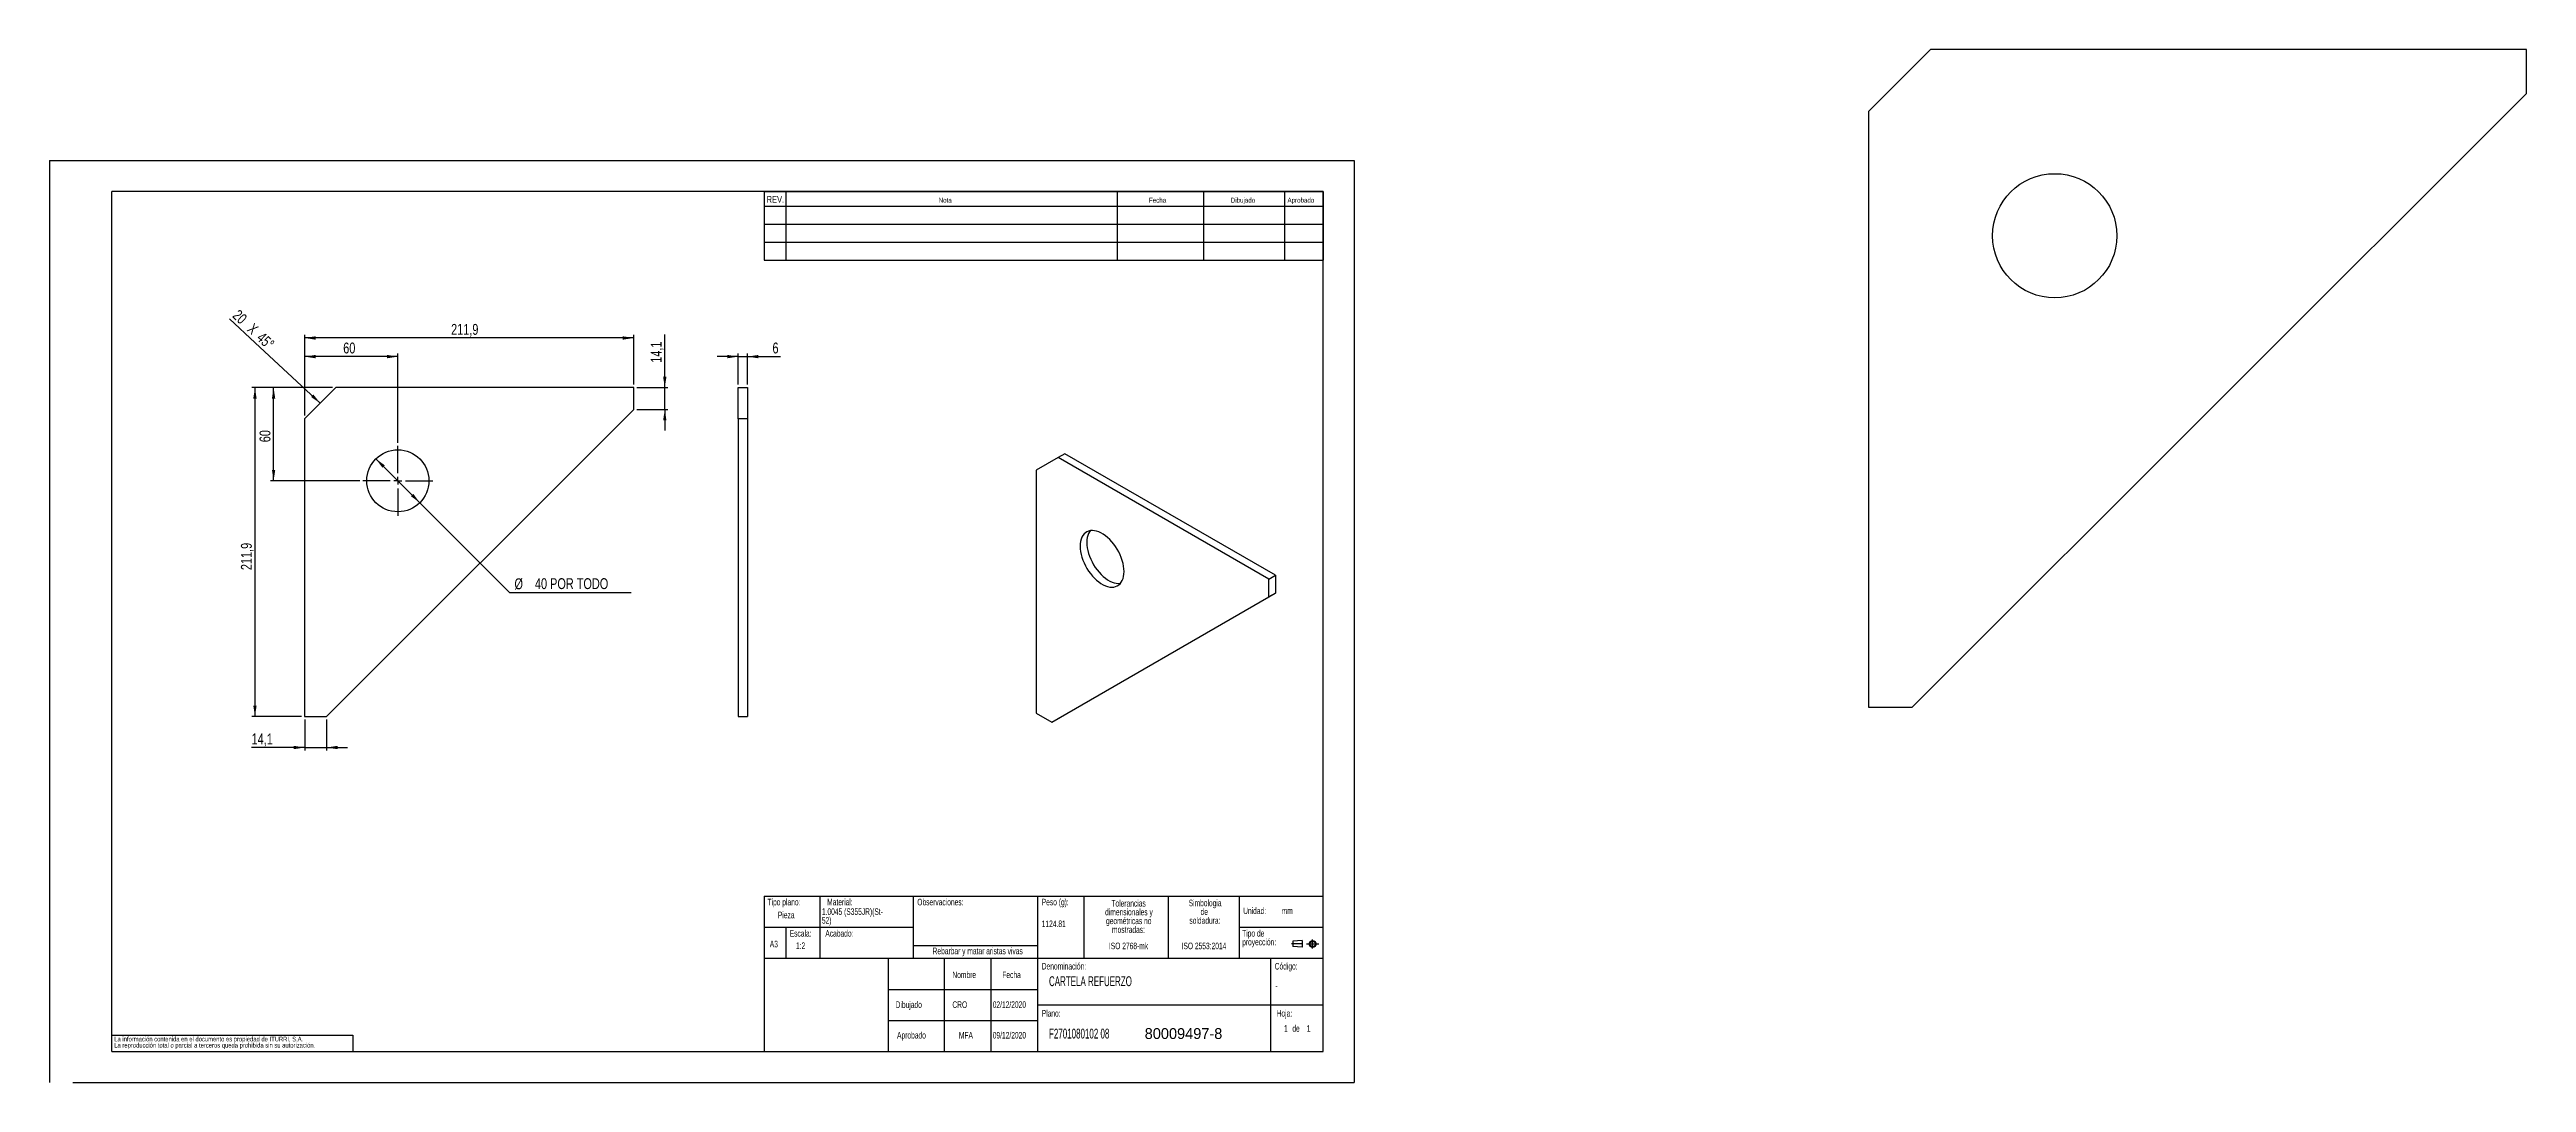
# Model space of a CAD drawing. Extents: x 0 to 2826, y 0 to 813.
# Drawn here: x 0 to 797, y 0 to 333 of the extents above.
import ezdxf

# ---------------------------------------------------------------- set-up
doc = ezdxf.new("R2010")
doc.units = 0
doc.linetypes.add('SLD-CENTRADA-TRAZOS-LARGOS', pattern=[19.05, 15.24, -1.27, 1.27, -1.27])
doc.linetypes.add('SLD-CONTINUA', pattern=[0])
doc.layers.get('0').update_dxf_attribs({"linetype": 'CONTINUOUS'})
doc.layers.add('FORMATO', color=7, linetype='SLD-CONTINUA')
doc.layers.add('SLD-0', color=179, linetype='SLD-CONTINUA')
doc.styles.add('SLDTEXTSTYLE0', font='TXT', dxfattribs={"width": 0.605})
doc.styles.add('SLDTEXTSTYLE1', font='TXT', dxfattribs={"width": 0.75})
doc.dimstyles.new('SLDDIMSTYLE0', dxfattribs={"dimtxt": 3.5, "dimasz": 3.5, "dimexe": 0, "dimexo": 0.0625, "dimgap": 0.875, "dimtad": 1, "dimdec": 1, "dimlfac": 2, "dimrnd": 1e-09, "dimzin": 12, "dimdsep": 46, "dimtxsty": 'SLDTEXTSTYLE1', "dimsah": 1, "dimcen": 0.09, "dimadec": 0, "dimazin": 0, "dimtfac": 1, "dimtdec": 1, "dimtofl": 0, "dimtmove": 0, "dimatfit": 3, "dimfxl": 1, "dimtolj": 1, "dimtzin": 12, "dimarcsym": 0})
doc.dimstyles.new('SLDDIMSTYLE1', dxfattribs={"dimtxt": 3.5, "dimasz": 3.5, "dimexe": 0, "dimexo": 0.0625, "dimgap": 0.875, "dimtad": 1, "dimdec": 1, "dimlfac": 2, "dimrnd": 1e-09, "dimzin": 12, "dimdsep": 46, "dimtxsty": 'SLDTEXTSTYLE1', "dimsah": 1, "dimcen": 0.09, "dimadec": 0, "dimazin": 0, "dimtfac": 1, "dimtdec": 1, "dimtmove": 0, "dimatfit": 0, "dimfxl": 1, "dimtolj": 1, "dimtzin": 12, "dimarcsym": 0})
doc.dimstyles.new('SLDDIMSTYLE2', dxfattribs={"dimtxt": 3.5, "dimasz": 3.5, "dimexe": 0, "dimexo": 0.0625, "dimgap": 0.875, "dimtad": 0, "dimtih": 1, "dimtoh": 1, "dimdec": 6, "dimlfac": 2, "dimrnd": 1e-09, "dimzin": 12, "dimdsep": 46, "dimtxsty": 'SLDTEXTSTYLE1', "dimsah": 1, "dimcen": 0, "dimadec": 0, "dimazin": 0, "dimtfac": 1, "dimtdec": 1, "dimtmove": 0, "dimatfit": 3, "dimfxl": 1, "dimtolj": 1, "dimtzin": 12, "dimarcsym": 0})

# ---------------------------------------------------------------- blocks, each defined once
blk = doc.blocks.new('BLOQUE3')
at = {"color": 7, "linetype": 'SLD-CENTRADA-TRAZOS-LARGOS'}
for p, q in [((397.92, 130.06), (394.8, 130.06)), ((398.88, 130.02), (402.16, 130.02)), ((400.52, 128.85), (400.52, 131.19))]:
    blk.add_line(p, q, dxfattribs=at)
at = {"color": 7, "linetype": 'SLD-CONTINUA'}
for p, q in [((397.68, 130.95), (395.23, 130.77)), ((395.23, 130.77), (395.23, 129.34)), ((397.68, 129.16), (395.23, 129.34)), ((397.68, 130.95), (397.68, 129.16))]:
    blk.add_line(p, q, dxfattribs=at)
for radius in [0.892, 0.713]:
    blk.add_circle((400.52, 130.02), radius, dxfattribs=at)
blk = doc.blocks.new('SW_NOTE_0')
at = {"layer": 'SLD-0', "color": 0, "attachment_point": 2, "style": 'SLDTEXTSTYLE0'}
for s, insert, char_height in [('dimensionales y', (7.54, -0.09), 2.1167), ('Tolerancias', (7.41, 2.73), 2.1167), ('geométricas no', (7.46, -2.92), 2.1167), ('mostradas:', (7.38, -5.74), 2.117)]:
    blk.add_mtext(s, dxfattribs=dict(at, insert=insert, char_height=char_height))
blk = doc.blocks.new('SW_NOTE_0_1')
at = {"layer": 'SLD-0', "color": 0, "attachment_point": 1, "style": 'SLDTEXTSTYLE0'}
for s, insert, char_height in [('Tipo de', (0, 2.73), 2.117), ('proyección:', (0, -0.09), 2.1167)]:
    blk.add_mtext(s, dxfattribs=dict(at, insert=insert, char_height=char_height))
blk = doc.blocks.new('SW_NOTE_0_2')
at = {"layer": 'SLD-0', "color": 0, "char_height": 2.117, "attachment_point": 2, "style": 'SLDTEXTSTYLE0'}
for s, insert in [('Simbologia', (7.11, 2.73)), ('de', (6.84, -0.09)), ('soldadura:', (7.06, -2.92))]:
    blk.add_mtext(s, dxfattribs=dict(at, insert=insert))
blk = doc.blocks.new('SW_NOTE_0_3')
at = {"layer": 'SLD-0', "color": 0, "attachment_point": 1, "style": 'SLDTEXTSTYLE0'}
for s, insert, char_height in [('52)', (0, -0.09), 2.117), ('1.0045 (S355JR)(St-', (0, 2.73), 2.1167)]:
    blk.add_mtext(s, dxfattribs=dict(at, insert=insert, char_height=char_height))
blk = doc.blocks.new('SW_NOTE_0_4')
at = {"layer": 'SLD-0', "color": 0, "char_height": 1.5, "attachment_point": 1, "style": 'SLDTEXTSTYLE1'}
for s, insert in [('La información contenida en el documento es propiedad de ITURRI, S.A.', (0, 1.93)), ('La reproducción total o parcial a terceros queda prohibida sin su autorización.', (0, -0.07))]:
    blk.add_mtext(s, dxfattribs=dict(at, insert=insert))
blk = doc.blocks.new('SW_NOTE_0_5')
at = {"layer": 'SLD-0', "color": 0, "attachment_point": 2, "style": 'SLDTEXTSTYLE0'}
for s, insert, char_height in [('dimensionales y', (7.54, -0.09), 2.1167), ('Tolerancias', (7.41, 2.73), 2.1167), ('geométricas no', (7.46, -2.92), 2.1167), ('mostradas:', (7.38, -5.74), 2.117)]:
    blk.add_mtext(s, dxfattribs=dict(at, insert=insert, char_height=char_height))
blk = doc.blocks.new('SW_NOTE_0_6')
at = {"layer": 'SLD-0', "color": 0, "attachment_point": 1, "style": 'SLDTEXTSTYLE0'}
for s, insert, char_height in [('Tipo de', (0, 2.73), 2.117), ('proyección:', (0, -0.09), 2.1167)]:
    blk.add_mtext(s, dxfattribs=dict(at, insert=insert, char_height=char_height))
blk = doc.blocks.new('SW_NOTE_0_7')
at = {"layer": 'SLD-0', "color": 0, "char_height": 2.117, "attachment_point": 2, "style": 'SLDTEXTSTYLE0'}
for s, insert in [('Simbologia', (7.11, 2.73)), ('de', (6.84, -0.09)), ('soldadura:', (7.06, -2.92))]:
    blk.add_mtext(s, dxfattribs=dict(at, insert=insert))
blk = doc.blocks.new('SW_NOTE_0_8')
at = {"layer": 'SLD-0', "color": 0, "attachment_point": 1, "style": 'SLDTEXTSTYLE0'}
for s, insert, char_height in [('52)', (0, -0.09), 2.117), ('1.0045 (S355JR)(St-', (0, 2.73), 2.1167)]:
    blk.add_mtext(s, dxfattribs=dict(at, insert=insert, char_height=char_height))
blk = doc.blocks.new('SW_NOTE_0_9')
at = {"layer": 'SLD-0', "color": 0, "char_height": 1.5, "attachment_point": 1, "style": 'SLDTEXTSTYLE1'}
for s, insert in [('La información contenida en el documento es propiedad de ITURRI, S.A.', (0, 1.93)), ('La reproducción total o parcial a terceros queda prohibida sin su autorización.', (0, -0.07))]:
    blk.add_mtext(s, dxfattribs=dict(at, insert=insert))
blk = doc.blocks.new('_D')
at = {"layer": 'FORMATO', "color": 7, "transparency": 16777216}
for p, q in [((82.13, 214.84), (82.13, 240.84)), ((188.05, 239.84), (82.13, 239.84)), ((188.05, 224.84), (188.05, 240.84))]:
    blk.add_line(p, q, dxfattribs=at)
for points in [[(82.13, 239.84), (85.63, 239.3), (85.63, 240.38)], [(188.05, 239.84), (184.55, 240.38), (184.55, 239.3)]]:
    blk.add_solid(points, dxfattribs=at)
at = {"layer": 'FORMATO', "color": 7, "transparency": 16777216, "insert": (129.27, 244.36), "char_height": 3.5, "attachment_point": 1, "style": 'SLDTEXTSTYLE1'}
blk.add_mtext('211,9', dxfattribs=at)
blk = doc.blocks.new('_D_1')
at = {"layer": 'FORMATO', "color": 7, "transparency": 16777216}
for p, q in [((82.13, 214.84), (82.13, 234.84)), ((112.13, 233.84), (82.13, 233.84)), ((112.13, 206.09), (112.13, 234.84))]:
    blk.add_line(p, q, dxfattribs=at)
for points in [[(82.13, 233.84), (85.63, 233.3), (85.63, 234.38)], [(112.13, 233.84), (108.63, 234.38), (108.63, 233.3)]]:
    blk.add_solid(points, dxfattribs=at)
at = {"layer": 'FORMATO', "color": 7, "transparency": 16777216, "insert": (94.54, 238.36), "char_height": 3.5, "attachment_point": 1, "style": 'SLDTEXTSTYLE1'}
blk.add_mtext('60', dxfattribs=at)
blk = doc.blocks.new('_D_2')
at = {"layer": 'FORMATO', "color": 7, "transparency": 16777216}
for p, q in [((91.13, 223.84), (65.13, 223.84)), ((66.13, 223.84), (66.13, 117.91)), ((81.13, 117.91), (65.13, 117.91))]:
    blk.add_line(p, q, dxfattribs=at)
for points in [[(66.13, 223.84), (65.59, 220.34), (66.66, 220.34)], [(66.13, 117.91), (66.66, 121.41), (65.59, 121.41)]]:
    blk.add_solid(points, dxfattribs=at)
at = {"layer": 'FORMATO', "color": 7, "transparency": 16777216, "insert": (61.61, 165.06), "char_height": 3.5, "attachment_point": 1, "rotation": 90, "style": 'SLDTEXTSTYLE1'}
blk.add_mtext('211,9', dxfattribs=at)
blk = doc.blocks.new('_D_3')
at = {"layer": 'FORMATO', "color": 7, "transparency": 16777216}
for p, q in [((91.13, 223.84), (71.13, 223.84)), ((72.13, 193.84), (72.13, 223.84)), ((99.88, 193.84), (71.13, 193.84))]:
    blk.add_line(p, q, dxfattribs=at)
for points in [[(72.13, 223.84), (71.59, 220.34), (72.66, 220.34)], [(72.13, 193.84), (72.66, 197.34), (71.59, 197.34)]]:
    blk.add_solid(points, dxfattribs=at)
at = {"layer": 'FORMATO', "color": 7, "transparency": 16777216, "insert": (67.61, 206.26), "char_height": 3.5, "attachment_point": 1, "rotation": 90, "style": 'SLDTEXTSTYLE1'}
blk.add_mtext('60', dxfattribs=at)
blk = doc.blocks.new('_D_4')
at = {"layer": 'FORMATO', "color": 7, "transparency": 16777216}
for p, q in [((82.13, 116.91), (82.13, 106.91)), ((89.2, 116.91), (89.2, 106.91)), ((82.13, 107.91), (65.05, 107.91)), ((82.13, 107.91), (89.2, 107.91)), ((89.2, 107.91), (95.93, 107.91))]:
    blk.add_line(p, q, dxfattribs=at)
for points in [[(82.13, 107.91), (78.63, 108.45), (78.63, 107.38)], [(89.2, 107.91), (92.7, 107.38), (92.7, 108.45)]]:
    blk.add_solid(points, dxfattribs=at)
at = {"layer": 'FORMATO', "color": 7, "transparency": 16777216, "insert": (65.05, 112.43), "char_height": 3.5, "attachment_point": 1, "style": 'SLDTEXTSTYLE1'}
blk.add_mtext('14,1', dxfattribs=at)
blk = doc.blocks.new('_D_5')
at = {"layer": 'FORMATO', "color": 7, "transparency": 16777216}
for p, q in [((198.05, 223.84), (198.05, 240.92)), ((189.05, 223.84), (199.05, 223.84)), ((198.05, 216.77), (198.05, 223.84)), ((189.05, 216.77), (199.05, 216.77)), ((198.05, 216.77), (198.05, 210.04))]:
    blk.add_line(p, q, dxfattribs=at)
for points in [[(198.05, 223.84), (198.59, 227.34), (197.52, 227.34)], [(198.05, 216.77), (197.52, 213.27), (198.59, 213.27)]]:
    blk.add_solid(points, dxfattribs=at)
at = {"layer": 'FORMATO', "color": 7, "transparency": 16777216, "insert": (193.54, 231.87), "char_height": 3.5, "attachment_point": 1, "rotation": 90, "style": 'SLDTEXTSTYLE1'}
blk.add_mtext('14,1', dxfattribs=at)
blk = doc.blocks.new('SW_CHAMFER_DIMENSION_0')
at = {"layer": 'FORMATO', "color": 0}
for p, q in [((8.27, -7.69), (0, 0)), ((29.17, -27.12), (8.27, -7.69))]:
    blk.add_line(p, q, dxfattribs=at)
blk.add_solid([(29.17, -27.12), (26.97, -24.34), (26.24, -25.13)], dxfattribs=at)
at = {"layer": 'FORMATO', "color": 0, "char_height": 3.5, "attachment_point": 1, "rotation": 317.06837, "style": 'SLDTEXTSTYLE1'}
for s, insert in [('20', (3.07, 3.3)), ('X', (7.82, -1.11)), ('45°', (10.84, -3.92))]:
    blk.add_mtext(s, dxfattribs=dict(at, insert=insert))
blk = doc.blocks.new('_D_6')
at = {"layer": 'FORMATO', "transparency": 16777216}
for p, q in [((105.05, 200.91), (119.2, 186.77)), ((119.2, 186.77), (148.08, 157.88)), ((148.08, 157.88), (187.22, 157.88))]:
    blk.add_line(p, q, dxfattribs=at)
for points in [[(105.05, 200.91), (107.15, 198.06), (107.91, 198.82)], [(119.2, 186.77), (117.1, 189.63), (116.34, 188.87)]]:
    blk.add_solid(points, dxfattribs=at)
at = {"layer": 'FORMATO', "transparency": 16777216, "char_height": 3.5, "attachment_point": 1, "style": 'SLDTEXTSTYLE1'}
for s, insert in [('%%c', (149.67, 162.4)), ('40 POR TODO', (156.26, 162.45))]:
    blk.add_mtext(s, dxfattribs=dict(at, insert=insert))
blk = doc.blocks.new('SW_CENTERMARKSYMBOL_0')
at = {"layer": 'FORMATO', "color": 0}
for p, q in [((0, 2.5), (0, 11.25)), ((-2.5, 0), (-11.25, 0)), ((0, 0), (-1.25, 0)), ((0, 0), (0, 1.25)), ((0, 0), (0, -1.25)), ((0, 0), (1.25, 0)), ((2.5, 0), (11.25, 0)), ((0, -2.5), (0, -11.25))]:
    blk.add_line(p, q, dxfattribs=at)
blk = doc.blocks.new('_D_7')
at = {"layer": 'FORMATO', "color": 7, "transparency": 16777216}
for p, q in [((221.69, 233.84), (214.96, 233.84)), ((221.69, 224.84), (221.69, 234.84)), ((221.69, 233.84), (224.69, 233.84)), ((224.69, 224.84), (224.69, 234.84)), ((224.69, 233.84), (235.3, 233.84))]:
    blk.add_line(p, q, dxfattribs=at)
for points in [[(221.69, 233.84), (218.19, 234.38), (218.19, 233.3)], [(224.69, 233.84), (228.19, 233.3), (228.19, 234.38)]]:
    blk.add_solid(points, dxfattribs=at)
at = {"layer": 'FORMATO', "color": 7, "transparency": 16777216, "insert": (232.72, 238.36), "char_height": 3.5, "attachment_point": 1, "style": 'SLDTEXTSTYLE1'}
blk.add_mtext('6', dxfattribs=at)

msp = doc.modelspace()

# ---------------------------------------------------------------- linework, layer by layer
at = {"color": 7, "linetype": 'SLD-CONTINUA'}
for p, q in [((605.4932406, 332.77314635), (585.49324104, 312.77315053)), ((797.35111126, 332.77314635), (605.4932406, 332.77314635)), ((797.35111126, 318.63102051), (797.35111126, 332.77314635)), ((585.49324104, 312.77315053), (585.49324104, 120.91528545)), ((599.6353762, 120.91528545), (797.35111126, 318.63102051)), ((0, 297), (420, 297)), ((0, 297), (0, -0.00134922)), ((420, 297), (420, 0)), ((410, 287), (20, 287)), ((20, 10), (20, 287)), ((410, 10), (410, 287)), ((92.12502046, 223.84339103), (82.12502069, 213.84339312)), ((188.0539558, 223.84339103), (92.12502046, 223.84339103)), ((188.0539558, 216.77232811), (188.0539558, 223.84339103)), ((221.69178849, 223.84339103), (224.69178852, 223.84339103)), ((221.69178849, 213.84339312), (221.69178849, 223.84339103)), ((224.69178852, 223.84339103), (224.69178852, 213.84339312)), ((89.19608827, 117.91446058), (188.0539558, 216.77232811)), ((82.12502069, 213.84339312), (82.12502069, 117.91446058)), ((224.69178852, 213.84339312), (221.69178849, 213.84339312)), ((221.69178849, 213.84339312), (221.69178849, 117.91446058)), ((224.69178852, 213.84339312), (224.69178852, 117.91446058)), ((324.69279588, 201.34745589), (317.62172823, 197.26408994)), ((326.81411624, 202.57206807), (324.69279588, 201.34745589)), ((392.52479657, 162.18887541), (324.69279588, 201.34745589)), ((394.64611693, 163.41348759), (326.81411624, 202.57206807)), ((317.62172823, 197.26408994), (317.62172823, 118.93420148)), ((392.52479657, 162.18887541), (394.64611693, 163.41348759)), ((392.52479657, 156.41506395), (392.52479657, 162.18887541)), ((394.64611693, 163.41348759), (394.64611693, 157.63967613)), ((322.62172806, 116.04776302), (392.52479657, 156.41506395)), ((324.74304843, 117.2723752), (394.64611693, 157.63967613)), ((394.64611693, 157.63967613), (392.52479657, 156.41506395)), ((585.49324104, 120.91528545), (599.6353762, 120.91528545)), ((82.12502069, 117.91446058), (89.19608827, 117.91446058)), ((221.69178849, 117.91446058), (224.69178852, 117.91446058)), ((317.62172823, 118.93420148), (322.62172806, 116.04776302)), ((322.62172806, 116.04776302), (324.74304843, 117.2723752)), ((230, 60), (410, 60)), ((230, 60), (230, 10)), ((20, 10), (410, 10)), ((7.53061837, 0), (420, 0))]:
    msp.add_line(p, q, dxfattribs=at)
at = {"color": 7, "linetype": 'SLD-CONTINUA', "flags": 128}
for points in [[(345.90599884, 164.60510916), (345.86972094, 165.45213366), (345.76125339, 166.33235775), (345.58171572, 167.23673965), (345.33294395, 168.15600644), (345.01749586, 169.08072405), (344.63860623, 170.00140221), (344.2001631, 170.9085933), (343.70666302, 171.79299119), (343.16317414, 172.64551948), (342.57527302, 173.45742271), (341.94898929, 174.22038351), (341.29075034, 174.92656667), (340.60731285, 175.56872562), (339.905689, 176.14026324), (339.19307535, 176.63532768), (338.47678834, 177.04883137), (337.76417601, 177.37653237), (337.06255084, 177.61507317), (336.37911203, 177.76199512), (335.72087441, 177.8157977), (335.09459068, 177.7759287), (334.50668824, 177.64280241), (333.96319936, 177.41777303), (333.46970191, 177.10315669), (333.03125747, 176.70218202), (332.65236783, 176.21896052), (332.33691843, 175.65845228), (332.08814797, 175.0264105), (331.90860898, 174.32931915), (331.80014275, 173.57432826), (331.76386354, 172.76919009), (331.80014275, 171.92217092), (331.90860898, 171.04194758), (332.08814797, 170.13756492), (332.33691843, 169.2182989), (332.65236783, 168.29358052), (333.03125747, 167.37290236), (333.46970191, 166.46571051), (333.96319936, 165.58131414), (334.50668824, 164.72878586), (335.09459068, 163.91687578), (335.72087441, 163.15392106), (336.37911203, 162.44773866), (337.06255084, 161.80557895), (337.76417601, 161.23404057), (338.47678834, 160.73897689), (339.19307535, 160.32547321), (339.905689, 159.99777144), (340.60731285, 159.7592314), (341.29075034, 159.61231022), (341.94898929, 159.55850687), (342.57527302, 159.59836979), (343.16317414, 159.73150292), (343.70666302, 159.9565323), (344.2001631, 160.27114712), (344.63860623, 160.67212255), (345.01749586, 161.15534406), (345.33294395, 161.71585306), (345.58171572, 162.34789407), (345.76125339, 163.04498618), (345.86972094, 163.79997631), (345.90599884, 164.60510916)], [(335.00976455, 177.76287291), (334.7736882, 177.44357269), (334.45823879, 176.88306445), (334.20946834, 176.25102268), (334.02992935, 175.55393133), (333.92146311, 174.79894044), (333.8851839, 173.99380227), (333.92146311, 173.14678309), (334.02992935, 172.26655976), (334.20946834, 171.3621771), (334.45823879, 170.44291107), (334.7736882, 169.5181927), (335.15257783, 168.59751454), (335.59102227, 167.69032269), (336.08451972, 166.80592632), (336.6280086, 165.95339803), (337.21591104, 165.14148796), (337.84219477, 164.37853324), (338.5004324, 163.67235084), (339.1838712, 163.03019113), (339.88549638, 162.45865275), (340.59810871, 161.96358907), (341.31439571, 161.55008538), (342.02700936, 161.22238362), (342.72863322, 160.98384358), (343.41207071, 160.8369224), (344.07030965, 160.78311905), (344.69659338, 160.82298197), (344.78141918, 160.83604251)]]:
    msp.add_lwpolyline(points, dxfattribs=at)
at = {"color": 7, "linetype": 'SLD-CONTINUA'}
for centre, radius in [((645.49324104, 272.77315029), 20), ((112.12502069, 193.843393), 10)]:
    msp.add_circle(centre, radius, dxfattribs=at)
at = {"layer": 'FORMATO'}
for p, q in [((230.09146719, 287), (410, 287)), ((230.09146719, 287), (230.09146719, 264.86558535)), ((230.09146719, 282.26558535), (410, 282.26558535)), ((237.033566, 287), (237.033566, 264.86558535)), ((343.65705136, 287), (343.65705136, 264.86558535)), ((371.46223794, 287), (371.46223794, 264.86558535)), ((397.5127429, 287), (397.5127429, 264.86558535)), ((410, 287), (410, 264.86558535)), ((230.09146719, 276.46558535), (410, 276.46558535)), ((230.09146719, 270.66558535), (410, 270.66558535)), ((230.09146719, 264.86558535), (410, 264.86558535))]:
    msp.add_line(p, q, dxfattribs=at)
at = {"layer": 'SLD-0'}
for p, q in [((248, 60), (248, 40)), ((278, 60), (278, 40)), ((318, 60), (318, 40)), ((333, 60), (333, 40)), ((360.08171045, 60), (360.08171045, 40)), ((383, 60), (383, 40)), ((230, 50), (248, 50)), ((237, 50), (237, 40)), ((248, 50), (278, 50)), ((383, 50), (410, 50)), ((230, 40), (410, 40)), ((270, 40), (270, 10)), ((278, 44.15792826), (318, 44.15792826)), ((288, 40), (288, 10)), ((303, 40), (303, 10)), ((318, 40), (318, 10)), ((393, 40), (393, 10)), ((270, 30), (318, 30)), ((318, 25), (393, 25)), ((393, 25), (410, 25)), ((270, 20), (318, 20)), ((20.00221813, 15.24515472), (97.62867325, 15.24515472)), ((97.62867325, 15.24515472), (97.62867325, 10))]:
    msp.add_line(p, q, dxfattribs=at)

# ---------------------------------------------------------------- block references
at = {"color": 7, "linetype": 'Continuous', "xscale": 1.2, "yscale": 1.2, "zscale": 1.2}
msp.add_blockref('BLOQUE3', (-74.01075556, -111.40755219), dxfattribs=at)
msp.add_blockref('BLOQUE3', (-74.01075556, -111.40755219), dxfattribs=at)
at = {"layer": 'FORMATO'}
msp.add_blockref('SW_CHAMFER_DIMENSION_0', (57.95707577, 245.96291993), dxfattribs=at)
at = {"layer": 'FORMATO', "color": 7}
msp.add_blockref('SW_CENTERMARKSYMBOL_0', (112.12502069, 193.843393), dxfattribs=at)
at = {"layer": 'SLD-0'}
for name, p in [('SW_NOTE_0_3', (248.63482853, 53.37723202)), ('SW_NOTE_0_8', (248.63482853, 53.37723202)), ('SW_NOTE_0', (339.94542139, 56.0559764)), ('SW_NOTE_0_5', (339.94542139, 56.0559764)), ('SW_NOTE_0_2', (364.87312155, 56.16554269)), ('SW_NOTE_0_7', (364.87312155, 56.16554269)), ('SW_NOTE_0_1', (383.91399545, 46.39094542)), ('SW_NOTE_0_6', (383.91399545, 46.39094542)), ('SW_NOTE_0_4', (20.83783391, 12.81920449)), ('SW_NOTE_0_9', (20.83783391, 12.81920449))]:
    msp.add_blockref(name, p, dxfattribs=at)

# ---------------------------------------------------------------- texts
at = {"insert": (352.54854376, 17.51681176), "char_height": 3.5, "width": 30.0125, "attachment_point": 1}
msp.add_mtext('80009497-8', dxfattribs=at)
at = {"layer": 'FORMATO', "attachment_point": 1, "style": 'SLDTEXTSTYLE1'}
for s, insert, char_height in [('REV.', (230.83569636, 285.55214024), 2.116666667), ('Nota', (286.22438362, 285.02581871), 1.5875), ('Fecha', (353.92640633, 285.02581871), 1.5875), ('Dibujado', (380.2608472, 285.02581871), 1.5875), ('Aprobado', (398.51007098, 285.02581871), 1.5875)]:
    msp.add_mtext(s, dxfattribs=dict(at, insert=insert, char_height=char_height))
at = {"layer": 'SLD-0', "style": 'SLDTEXTSTYLE0'}
for s, insert, char_height, attachment_point in [('Tipo plano:', (231.12929082, 59.18086464), 2.1166666667, 1), ('Tipo plano:', (231.12929082, 59.18086464), 2.1166666667, 1), ('Material:', (250.32966909, 59.18086464), 2.116666667, 1), ('Material:', (250.32966909, 59.18086464), 2.116666667, 1), ('Observaciones:', (279.33861511, 59.18086464), 2.1166666667, 1), ('Observaciones:', (279.33861511, 59.18086464), 2.1166666667, 1), ('Peso (g):', (319.40305943, 59.18086464), 2.116666667, 1), ('Peso (g):', (319.40305943, 59.18086464), 2.116666667, 1), ('Unidad:', (384.24614919, 56.37062815), 2.116666667, 1), ('Unidad:', (384.24614919, 56.37062815), 2.116666667, 1), ('mm', (396.66217784, 56.37062815), 2.116666667, 1), ('mm', (396.66217784, 56.37062815), 2.116666667, 1), ('Pieza', (234.47259474, 55.01919565), 2.116666667, 1), ('Pieza', (234.47259474, 55.01919565), 2.116666667, 1), ('Escala:', (238.26310497, 49.10146847), 2.116666667, 1), ('Escala:', (238.26310497, 49.10146847), 2.116666667, 1), ('Acabado:', (249.73827693, 49.10146847), 2.116666667, 1), ('Acabado:', (249.73827693, 49.10146847), 2.116666667, 1), ('1124.81', (319.40305943, 52.1813088), 2.116666667, 1), ('1124.81', (319.40305943, 52.1813088), 2.116666667, 1), ('A3', (231.85934892, 45.67436774), 2.116666667, 1), ('A3', (231.85934892, 45.67436774), 2.116666667, 1), ('1:2', (240.2902322, 45.13474483), 2.116666667, 1), ('1:2', (240.2902322, 45.13474483), 2.116666667, 1), ('Rebarbar y matar aristas vivas', (298.78549011, 43.4237297), 2.1166666667, 2), ('Rebarbar y matar aristas vivas', (298.78549011, 43.4237297), 2.1166666667, 2), ('ISO 2768-mk', (347.33660555, 45.06001736), 2.1166666667, 2), ('ISO 2768-mk', (347.33660555, 45.06001736), 2.1166666667, 2), ('ISO 2553:2014', (371.6253871, 45.06001736), 2.1166666667, 2), ('ISO 2553:2014', (371.6253871, 45.06001736), 2.1166666667, 2), ('Nombre', (290.63774587, 35.75483379), 2.116666667, 1), ('Nombre', (290.63774587, 35.75483379), 2.116666667, 1), ('Fecha', (306.70833095, 35.75483379), 2.116666667, 1), ('Fecha', (306.70833095, 35.75483379), 2.116666667, 1), ('Denominación:', (319.40305943, 38.51431126), 2.1166666667, 1), ('Denominación:', (319.40305943, 38.51431126), 2.1166666667, 1), ('CARTELA REFUERZO', (321.73896976, 34.21733212), 3.175, 1), ('CARTELA REFUERZO', (321.73896976, 34.21733212), 3.175, 1), ('Código:', (394.39793937, 38.51431126), 2.116666667, 1), ('Código:', (394.39793937, 38.51431126), 2.116666667, 1), ('Dibujado', (272.3731861, 26.14030871), 2.116666667, 1), ('Dibujado', (272.3731861, 26.14030871), 2.116666667, 1), ('CRO', (290.63774587, 26.14030877), 2.116666667, 1), ('02/12/2020', (303.6286535, 26.14030877), 2.116666667, 1), ('-', (394.58638598, 32.19316863), 2.11666667, 1), ('-', (394.58638598, 32.19316863), 2.11666667, 1), ('Aprobado', (272.82454183, 16.28235867), 2.116666667, 1), ('Aprobado', (272.82454183, 16.28235867), 2.116666667, 1), ('MFA', (292.73505847, 16.28235873), 2.116666667, 1), ('09/12/2020', (303.6286535, 16.28235873), 2.116666667, 1), ('Plano:', (319.40305943, 23.33826749), 2.116666667, 1), ('Plano:', (319.40305943, 23.33826749), 2.116666667, 1), ('F2701080102 08', (321.73896976, 17.34676089), 3.175, 1), ('F2701080102 08', (321.73896976, 17.34676089), 3.175, 1), ('Hoja:', (395.01391774, 23.33826749), 2.116666667, 1), ('Hoja:', (395.01391774, 23.33826749), 2.116666667, 1), ('1', (397.41271376, 18.47490375), 2.11666667, 1), ('1', (397.41271376, 18.47490375), 2.11666667, 1), ('1', (397.41271376, 18.47490375), 2.11666667, 1), ('1', (397.41271376, 18.47490375), 2.11666667, 1), ('de', (400.07750248, 18.47490369), 2.116666667, 1), ('de', (400.07750248, 18.47490369), 2.116666667, 1), ('de', (400.07750248, 18.47490369), 2.116666667, 1), ('de', (400.07750248, 18.47490369), 2.116666667, 1), ('1', (404.73079952, 18.47490375), 2.11666667, 1), ('1', (404.73079952, 18.47490375), 2.11666667, 1), ('1', (404.73079952, 18.47490375), 2.11666667, 1), ('1', (404.73079952, 18.47490375), 2.11666667, 1)]:
    msp.add_mtext(s, dxfattribs=dict(at, insert=insert, char_height=char_height, attachment_point=attachment_point))

# ---------------------------------------------------------------- dimensions: what is measured, and where the dimension line sits
at = {"layer": 'FORMATO', "color": 7}
for base, p1, p2, dimstyle, picture, middle in [((82.12502069, 239.843393), (188.05395287, 223.843393), (82.12502069, 213.843393), 'SLDDIMSTYLE0', '_D', (135.08948678, 239.843393)), ((82.12502069, 233.843393), (112.12502069, 205.093393), (82.12502069, 213.843393), 'SLDDIMSTYLE0', '_D_1', (97.12502069, 233.843393)), ((224.69178849, 233.843393), (221.69178849, 223.843393), (224.69178849, 223.843393), 'SLDDIMSTYLE1', '_D_7', (234.00866892, 233.843393)), ((89.1960885, 107.91446081), (82.12502069, 117.91446081), (89.1960885, 117.91446081), 'SLDDIMSTYLE1', '_D_4', (69.57550121, 107.91446081))]:
    dim = msp.add_linear_dim(base=base, p1=p1, p2=p2, dimstyle=dimstyle, dxfattribs=at)
    dim.commit()
    dim.dimension.update_dxf_attribs({"geometry": picture, "text_midpoint": middle, "dimtype": 160})
for base, p1, p2, dimstyle, picture, middle in [((198.05395287, 223.843393), (188.05395287, 216.77232519), (188.05395287, 223.843393), 'SLDDIMSTYLE1', '_D_5', (198.05395287, 236.39291247)), ((66.12502069, 117.91446081), (92.12502069, 223.843393), (82.12502069, 117.91446081), 'SLDDIMSTYLE0', '_D_2', (66.12502069, 170.87892691)), ((72.12502069, 223.843393), (100.87502069, 193.843393), (92.12502069, 223.843393), 'SLDDIMSTYLE0', '_D_3', (72.12502069, 208.843393))]:
    dim = msp.add_linear_dim(base=base, p1=p1, p2=p2, angle=90, dimstyle=dimstyle, dxfattribs=at)
    dim.commit()
    dim.dimension.update_dxf_attribs({"geometry": picture, "text_midpoint": middle, "dimtype": 160})
at = {"layer": 'FORMATO'}
dim = msp.add_diameter_dim_2p(p1=(119.1960885, 186.77232519), p2=(105.05395287, 200.91446081), text='<> POR TODO\\P', dimstyle='SLDDIMSTYLE2', dxfattribs=at)
dim.commit()
dim.dimension.update_dxf_attribs({"geometry": '_D_6', "text_midpoint": (168.44523497, 160.68878644), "dimtype": 163})

doc.saveas('drawing.dxf')
